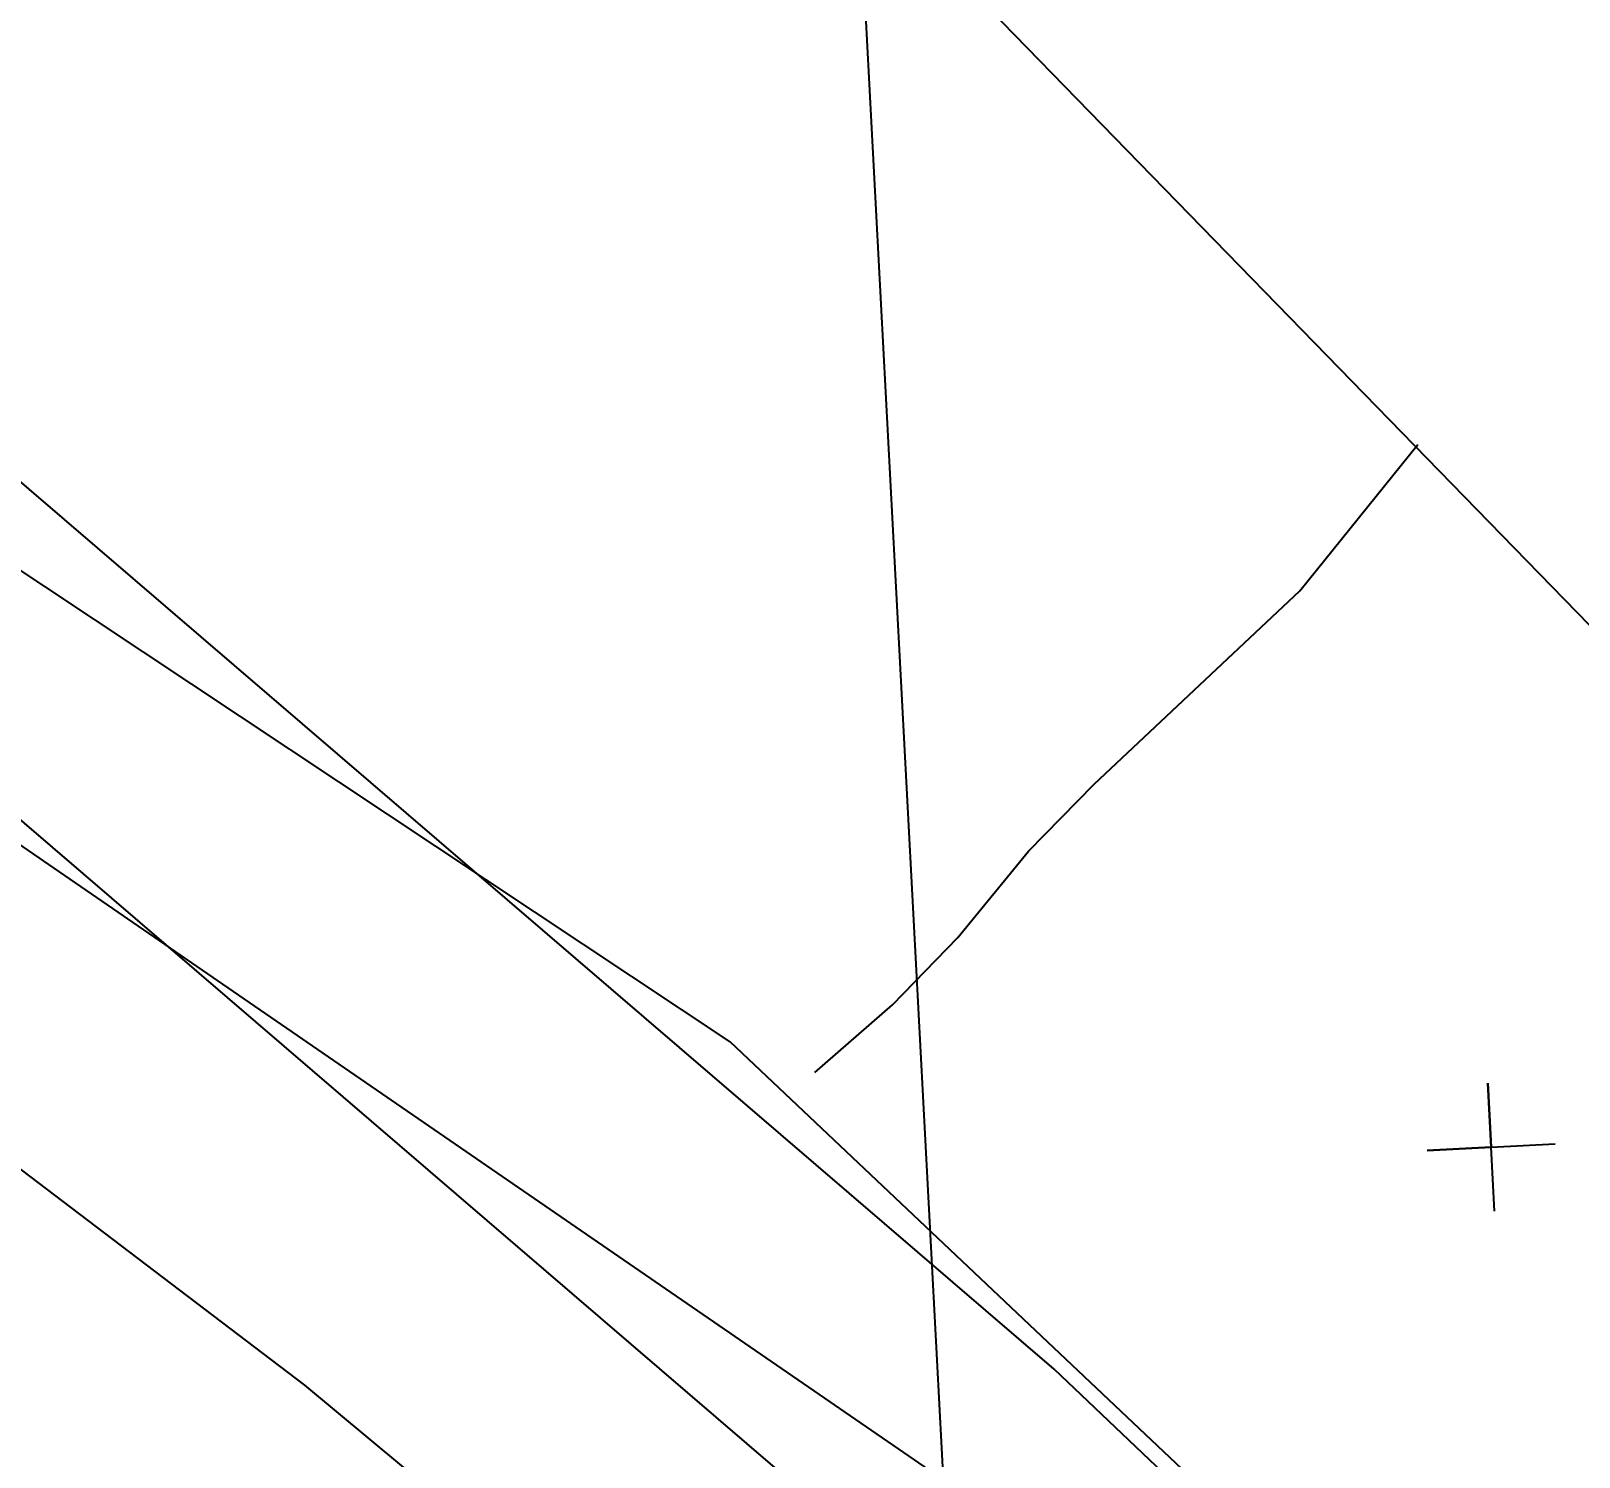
# Model space of a CAD drawing. Header units: millimetres. Extents: x 14950 to 15746, y 1103 to 1809.
# Drawn here: x 15454.14 to 15472.24, y 1496.42 to 1513.1 of the extents above; entities that cross this region are included whole.
import ezdxf
from ezdxf.xclip import XClip

# ---------------------------------------------------------------- set-up
doc = ezdxf.new("R2010")
doc.units = ezdxf.units.MM
doc.header["$LTSCALE"] = 10
doc.header["$MEASUREMENT"] = 0
doc.header["$XCLIPFRAME"] = 2
doc.layers.add('TZ-BASE', color=253, linetype='Continuous')
doc.styles.get("Standard").update_dxf_attribs({"font": 'GulimChe.ttf'})

# ---------------------------------------------------------------- blocks, each defined once
blk = doc.blocks.new('JD-DGHCDGH7DFXH')
at = {"layer": 'TZ-BASE'}
for p, q in [((421.339, 134.685), (439.918, -215.175)), ((363.259, 63.29, 38), (430.014, 17.38, 38)), ((425.585, 38.828, 38), (441.821, 22.142, 38)), ((424.982, 24.249, 38), (411.606, 33.133, 38)), ((428.773, 20.419), (415.039, 32.21)), ((431.645, 29.522, 37), (433.024, 31.236, 37)), ((426.761, 18.192), (413.178, 29.854)), ((429.238, 27.264, 37), (431.645, 29.522, 37)), ((410.634, 27.354, 38.015), (420.005, 20.232, 38.015)), ((428.473, 26.477, 37), (429.238, 27.264, 37)), ((427.645, 25.47, 37), (428.473, 26.477, 37)), ((426.88, 24.682, 37), (427.645, 25.47, 37)), ((425.971, 23.889, 37), (426.88, 24.682, 37)), ((453.452, -2.664, 38), (424.982, 24.249, 38)), ((433.922, 22.267, 37.221), (433.843, 23.765, 37.221)), ((433.843, 23.765, 37.221), (433.883, 23.016, 37.221)), ((433.134, 22.977, 37.221), (434.631, 23.056, 37.221)), ((433.883, 23.016, 37.221), (433.134, 22.977, 37.221)), ((442.743, 7.145), (428.773, 20.419)), ((420.005, 20.232, 38.015), (432.61, 9.766, 38.015))]:
    blk.add_line(p, q, dxfattribs=at)
blk.add_text('  서기(현) 284Km265.00 L=900.60m', height=3.6, rotation=30.0518, dxfattribs=at).set_placement((363.385, 31.458))

msp = doc.modelspace()

# ---------------------------------------------------------------- block references
at = {"layer": 'TZ-BASE'}
ref = msp.add_blockref('JD-DGHCDGH7DFXH', (15037.333, 1477.025), dxfattribs=at)
XClip(ref).set_block_clipping_path([(-0.066111234, 74.999970863), (699.933616811, 75.6206052864), (700.0658361092, -74.3793364424), (0.0661112341, -74.999970863)])

doc.saveas('drawing.dxf')
